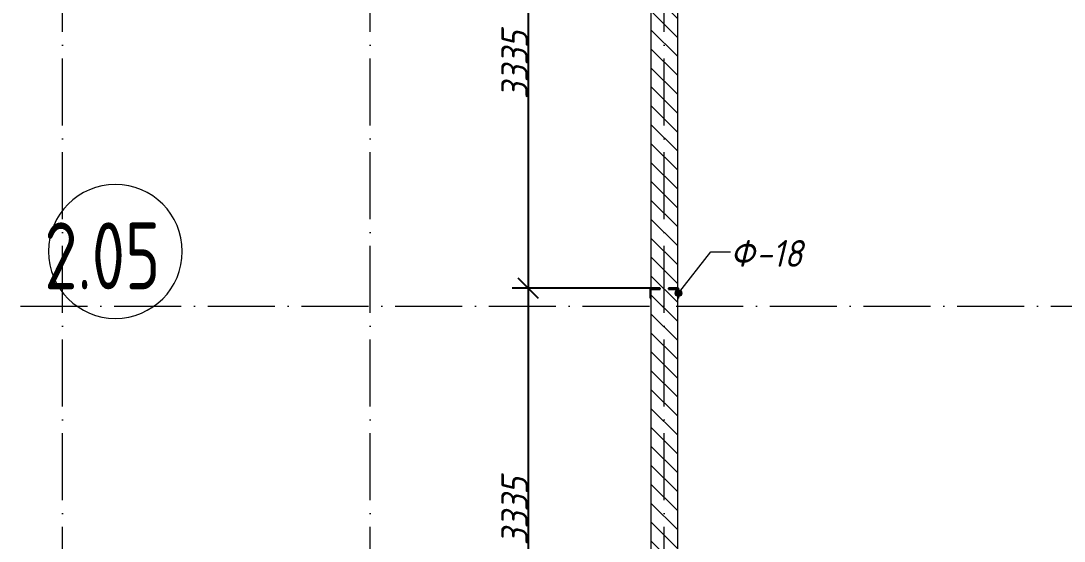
# Model space of a CAD drawing. Header units: millimetres. Extents: x -6064 to 178764, y -5836 to 29924.
# Drawn here: x 51850 to 59649, y 1845 to 5733 of the extents above; entities that cross this region are included whole.
import ezdxf

# ---------------------------------------------------------------- set-up
doc = ezdxf.new("R2010")
doc.units = ezdxf.units.MM
doc.linetypes.add('50_200_ШТРИХ_1Т_ш5_п1_п1_', pattern=[700, 500, -100, 0, -100])
doc.layers.add('A-ANNO-DIMS', color=7, linetype='Continuous')
for name, color, linetype, lineweight in [('A-AREA-IDEN', 7, 'Continuous', 9), ('A-GENM-1', 7, 'Continuous', 25), ('A-GENM-IDEN', 7, 'Continuous', 9), ('Оси-1', 7, '50_200_ШТРИХ_1Т_ш5_п1_п1_', 9)]:
    doc.layers.add(name, color=color, linetype=linetype, lineweight=lineweight)
doc.layers.add('A-WALL-FNSH-2', color=7, linetype='Continuous', lineweight=13, true_color=0xce0000)
doc.layers.add('A-WALL-PATT-2', color=7, linetype='Continuous', lineweight=5, true_color=0xce0000)
doc.styles.add('ISOCPEUR_I_2', font='isocpeui.ttf', dxfattribs={"width": 0.9, "height": 200})
doc.styles.add('СПДС', font='ГОСТ тип А.ttf', dxfattribs={"width": 0.9})
doc.dimstyles.new('ISO-2_0_0_9К_СРЕДНИЙ_2', dxfattribs={"dimscale": 304.8, "dimtxt": 199.196235, "dimasz": 0.492126, "dimexe": 0.393701, "dimexo": 0, "dimgap": 0, "dimtad": 1, "dimdec": 0, "dimzin": 0, "dimdsep": 46, "dimtxsty": 'ISOCPEUR_I_2', "dimblk1": 'OBLIQUE', "dimblk2": 'OBLIQUE', "dimsah": 1, "dimcen": 0.09, "dimdle": 0.393701, "dimazin": 0, "dimtfac": 1, "dimtdec": 4, "dimtix": 1, "dimtmove": 0, "dimatfit": 3, "dimfxl": 1, "dimtvp": 1, "dimtolj": 1, "dimtzin": 0, "dimarcsym": 2})

# ---------------------------------------------------------------- blocks, each defined once
blk = doc.blocks.new('Фахверк_СКБ_Уголок - Ф-18_200х3550 h-29129020-АР1_1_Кладочный план 2 этажа')
at = {"layer": 'A-GENM-1'}
for p, q in [((200, 156), (125, 156)), ((125, 156), (125, 81)), ((200, 150), (200, 156)), ((125, 81), (131, 81)), ((131, 81), (131, 150)), ((131, 150), (200, 150)), ((131, 19), (125, 19)), ((125, 19), (125, -56)), ((131, -50), (131, 19)), ((125, -56), (200, -56)), ((200, -50), (131, -50)), ((200, -56), (200, -50))]:
    blk.add_line(p, q, dxfattribs=at)
blk = doc.blocks.new('_Oblique')
at = {"color": 0, "linetype": 'ByBlock', "lineweight": -2}
blk.add_line((-0.5, -0.5), (0.5, 0.5), dxfattribs=at)
blk = doc.blocks.new('DIMBLOCK574-АР1_1_Кладочный план 2 этажа')
at = {"layer": 'A-ANNO-DIMS', "color": 0, "lineweight": -2, "transparency": 16777216}
for p, q in [((55641.6, 7190), (55641.6, 3615)), ((55747.6, 7070), (55521.6, 7070)), ((56554, 3735), (55521.6, 3735))]:
    blk.add_line(p, q, dxfattribs=at)
at = {"layer": 'Defpoints', "color": 0, "transparency": 16777216}
for p in [(55747.6, 7070), (55641.6, 3735), (56554, 3735)]:
    blk.add_point(p, dxfattribs=at)
at = {"layer": 'A-ANNO-DIMS', "color": 0, "lineweight": -2, "transparency": 16777216, "xscale": 150, "yscale": 150, "zscale": 150}
for p, rotation in [((55641.6, 7070), 90), ((55641.6, 3735), 270)]:
    blk.add_blockref('_Oblique', p, dxfattribs=dict(at, rotation=rotation))
at = {"layer": 'A-ANNO-DIMS', "color": 0, "transparency": 16777216, "insert": (55541.6, 5402.5), "char_height": 200, "width": 606.782, "attachment_point": 5, "rotation": 90, "style": 'ISOCPEUR_I_2'}
blk.add_mtext('\\A1;3335', dxfattribs=at)
blk = doc.blocks.new('DIMBLOCK575-АР1_1_Кладочный план 2 этажа')
at = {"layer": 'A-ANNO-DIMS', "color": 0, "lineweight": -2, "transparency": 16777216}
for p, q in [((55641.6, 3855), (55641.6, 280)), ((56554, 3735), (55521.6, 3735)), ((56410, 400), (55521.6, 400))]:
    blk.add_line(p, q, dxfattribs=at)
at = {"layer": 'Defpoints', "color": 0, "transparency": 16777216}
for p in [(56554, 3735), (55641.6, 400), (56410, 400)]:
    blk.add_point(p, dxfattribs=at)
at = {"layer": 'A-ANNO-DIMS', "color": 0, "lineweight": -2, "transparency": 16777216, "xscale": 150, "yscale": 150, "zscale": 150}
for p, rotation in [((55641.6, 3735), 90), ((55641.6, 400), 270)]:
    blk.add_blockref('_Oblique', p, dxfattribs=dict(at, rotation=rotation))
at = {"layer": 'A-ANNO-DIMS', "color": 0, "transparency": 16777216, "insert": (55541.6, 2067.5), "char_height": 200, "width": 606.782, "attachment_point": 5, "rotation": 90, "style": 'ISOCPEUR_I_2'}
blk.add_mtext('\\A1;3335', dxfattribs=at)
blk = doc.blocks.new('Марка_Помещения - Номер-25198446-Объем проектирования 2 этажа')
at = {"layer": 'A-AREA-IDEN'}
for start, end in [(360, 180), (180, 360)]:
    blk.add_arc((0, 0), 2.5, start, end, dxfattribs=at)

msp = doc.modelspace()

# ---------------------------------------------------------------- hatches: boundary and pattern name
at = {"layer": 'A-GENM-IDEN'}
h = msp.add_hatch(color=256, dxfattribs=at)
edge = h.paths.add_edge_path(flags=0)
edge.add_arc((56766, 3697.5), 25, 0, 360)
at = {"layer": 'A-WALL-PATT-2'}
h = msp.add_hatch(dxfattribs=at)
h.set_pattern_fill('FP_22', color=256, style=0, pattern_type=2)
h.set_pattern_definition([(135, (0, 0), (-70.71068, -70.71068), [])])
h.paths.add_polyline_path([(56691, 400), (56760, 400), (56760, 3729), (56691, 3729), (56691, 3735), (56760, 3735), (56760, 7400), (56560, 7400), (56560, 3735), (56629, 3735), (56629, 3729), (56560, 3729), (56560, 400), (56629, 400)], flags=0)

# ---------------------------------------------------------------- linework, layer by layer
at = {"layer": 'A-GENM-IDEN'}
for p, q in [((56766, 3697.5), (57007.9, 4007.3)), ((57007.9, 4007.3), (57153.7, 4007.3))]:
    msp.add_line(p, q, dxfattribs=at)
msp.add_circle((56766, 3697.5), 25, dxfattribs=at)
at = {"layer": 'A-WALL-FNSH-2'}
for p, q in [((56760, 3735), (56760, 7400)), ((56560, 7070), (56560, 3735)), ((56560, 3660), (56560, 400)), ((56760, 400), (56760, 3660))]:
    msp.add_line(p, q, dxfattribs=at)
at = {"layer": 'Оси-1'}
for p, q in [((52160, -4150), (52160, 28636.9)), ((54460, -4150), (54460, 28636.9)), ((56660, -4150), (56660, 28636.9)), ((-4160, 3600), (125951.6, 3600))]:
    msp.add_line(p, q, dxfattribs=at)

# ---------------------------------------------------------------- block references
at = {"layer": 'A-AREA-IDEN', "xscale": 199.9999999999999, "yscale": 199.9999999999999, "zscale": 199.9999999999999}
msp.add_blockref('Марка_Помещения - Номер-25198446-Объем проектирования 2 этажа', (52557, 4009.7), dxfattribs=at)
at = {"layer": 'A-GENM-1', "rotation": 269.9999999999999}
msp.add_blockref('Фахверк_СКБ_Уголок - Ф-18_200х3550 h-29129020-АР1_1_Кладочный план 2 этажа', (56610, 3860), dxfattribs=at)

# ---------------------------------------------------------------- texts
at = {"layer": 'A-AREA-IDEN', "insert": (52025.6, 4226.8), "char_height": 500, "width": 1327.594, "attachment_point": 1, "style": 'СПДС'}
msp.add_mtext('2.05', dxfattribs=at)
at = {"layer": 'A-GENM-IDEN', "char_height": 200, "attachment_point": 1, "style": 'ISOCPEUR_I_2'}
for s, insert, width in [('\\fISOCPEUR|b0|i1|c204|p34|;\\W.9;Ф', (57153.7, 4094.9), 230.886), ('-18', (57344.2, 4094.9), 432.911)]:
    msp.add_mtext(s, dxfattribs=dict(at, insert=insert, width=width))

# ---------------------------------------------------------------- dimensions: what is measured, and where the dimension line sits
at = {"layer": 'A-ANNO-DIMS'}
for base, p1, p2, override, picture, middle in [((55641.6, 3735), (55747.6, 7070), (56554, 3735), {"dimpost": '<>', "dimfxl": 3431.099421}, 'DIMBLOCK574-АР1_1_Кладочный план 2 этажа', (55541.6, 5402.5)), ((55641.6, 400), (56554, 3735), (56410, 400), {"dimpost": '<>', "dimfxl": 3338.107401}, 'DIMBLOCK575-АР1_1_Кладочный план 2 этажа', (55541.6, 2067.5))]:
    dim = msp.add_linear_dim(base=base, p1=p1, p2=p2, angle=90, dimstyle='ISO-2_0_0_9К_СРЕДНИЙ_2', override=override, dxfattribs=at)
    dim.commit()
    dim.dimension.update_dxf_attribs({"geometry": picture, "text_midpoint": middle})

doc.saveas('drawing.dxf')
